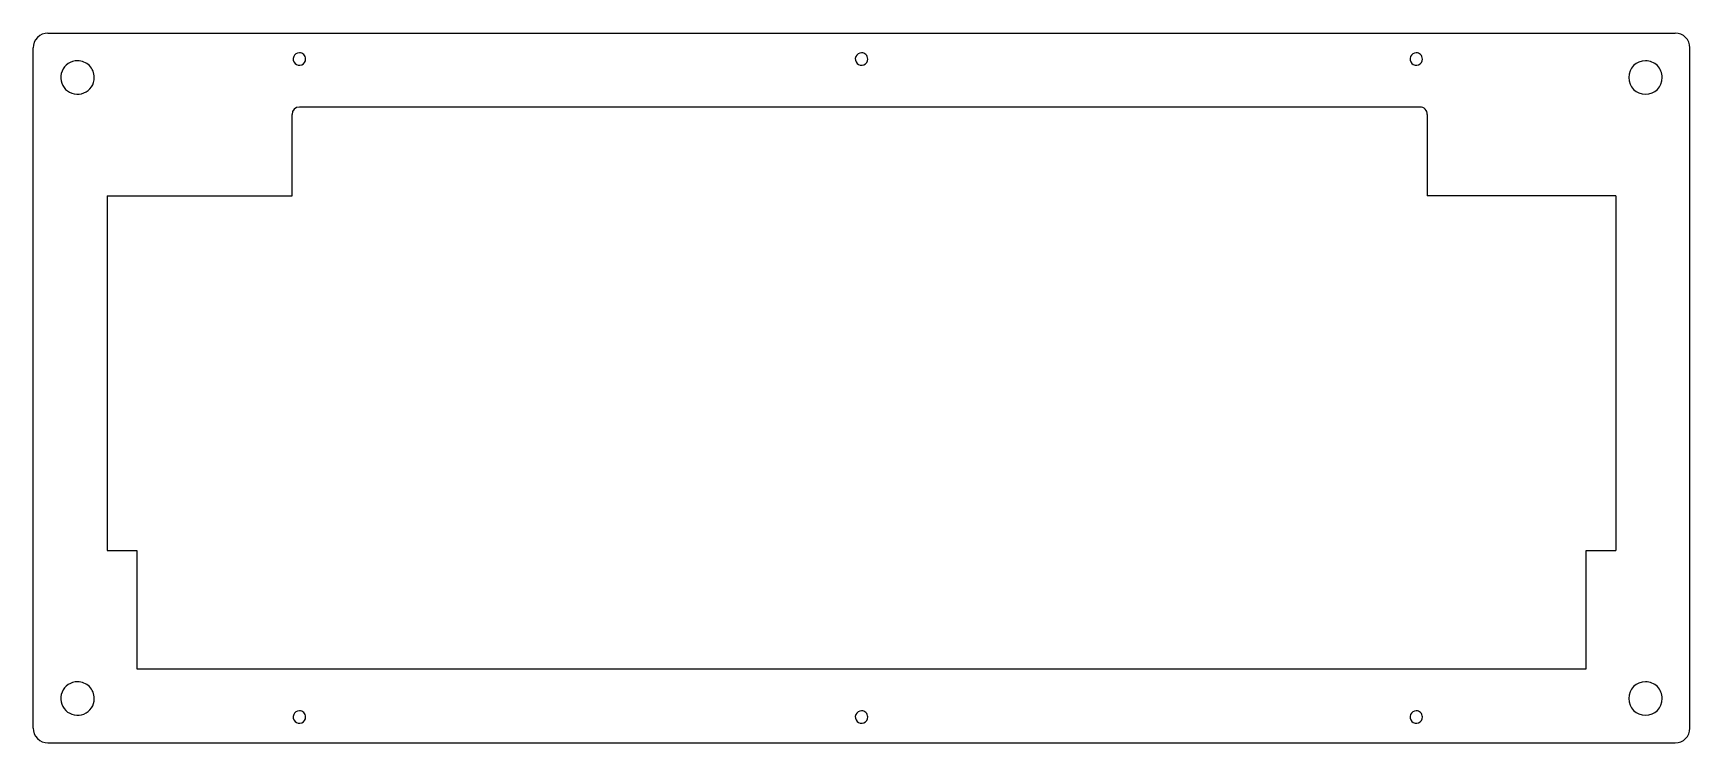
# Model space of a CAD drawing. Extents: x 0 to 267, y -113 to 1.
import ezdxf

# ---------------------------------------------------------------- set-up
doc = ezdxf.new("R2010")
doc.units = 0
doc.layers.get('0').update_dxf_attribs({"linetype": 'CONTINUOUS'})

msp = doc.modelspace()

# ---------------------------------------------------------------- linework, layer by layer
at = {"color": 7}
for points in [[(2.40538, 1.074908), (264.34288, 1.074908)], [(0.0254, -110.845112), (0.02286, -1.307612)], [(266.7254, -110.845112), (266.7254, -1.307612)], [(41.69664, -25.120112), (41.69664, -12.023872)], [(223.266, -10.832612), (42.88536, -10.832612)], [(224.45726, -12.023872), (224.45726, -25.120112)], [(11.93038, -25.120112), (41.69664, -25.120112)], [(11.93038, -25.120112), (11.93038, -82.270112)], [(254.81788, -25.120112), (224.45726, -25.120112)], [(254.81788, -25.120112), (254.81788, -82.270112)], [(11.93038, -82.270112), (16.69288, -82.270112)], [(16.69288, -82.270112), (16.69288, -101.320112)], [(250.05538, -101.320112), (250.05538, -82.270112)], [(250.05538, -82.270112), (254.81788, -82.270112)], [(16.69288, -101.320112), (250.05538, -101.320112)], [(2.40538, -113.227632), (264.34288, -113.227632)]]:
    msp.add_lwpolyline(points, dxfattribs=at)
for points in [[(42.887646, -2.094426)], [(133.375654, -2.094426)], [(222.67291, -2.094426)], [(7.168769, -3.371007)], [(259.58292, -3.37182)], [(7.170217, -103.384396)], [(259.58292, -103.384396)], [(42.887646, -108.060508)], [(133.375654, -108.060508)], [(222.67291, -108.060508)]]:
    msp.add_lwpolyline(points, close=True, dxfattribs=at)
for points in [[(0.722453, 0.375315), (0.275882, -0.071256), (0.025001, -0.676937), (0.025001, -1.308484)], [(2.406251, 1.072767), (1.774704, 1.072767), (1.169024, 0.821886), (0.722453, 0.375315)], [(266.7254, -1.308494), (266.7254, 0.006139), (265.660052, 1.072056), (264.34542, 1.072757)], [(42.887646, -2.094426), (42.483184, -2.094426), (42.118547, -2.338068), (41.963766, -2.711742)], [(43.594753, -2.387319), (43.407217, -2.199782), (43.152863, -2.094426), (42.887646, -2.094426)], [(43.887647, -3.094426), (43.887647, -2.829209), (43.78229, -2.574855), (43.594753, -2.387319)], [(133.375654, -2.094426), (132.971192, -2.094426), (132.606555, -2.338068), (132.451774, -2.711742)], [(134.082761, -2.387319), (133.895225, -2.199782), (133.640871, -2.094426), (133.375654, -2.094426)], [(134.375655, -3.094426), (134.375655, -2.829209), (134.270298, -2.574855), (134.082761, -2.387319)], [(222.67291, -2.094426), (222.268448, -2.094426), (221.903811, -2.338068), (221.74903, -2.711742)], [(223.380017, -2.387319), (223.192481, -2.199782), (222.938127, -2.094426), (222.67291, -2.094426)], [(223.672911, -3.094426), (223.672911, -2.829209), (223.567554, -2.574855), (223.380017, -2.387319)], [(4.674299, -5.037758), (4.256391, -6.046677), (4.487391, -7.207993), (5.259585, -7.980186)], [(7.168769, -3.371007), (6.076723, -3.371007), (5.092207, -4.028839), (4.674299, -5.037758)], [(9.077953, -4.161817), (8.571606, -3.65547), (7.884852, -3.371007), (7.168769, -3.371007)], [(9.868764, -6.071001), (9.868764, -5.354918), (9.584301, -4.668164), (9.077953, -4.161817)], [(41.963766, -2.711742), (41.808985, -3.085417), (41.894541, -3.515535), (42.180539, -3.801533)], [(42.180539, -3.801533), (42.466537, -4.087531), (42.896655, -4.173087), (43.27033, -4.018306)], [(43.27033, -4.018306), (43.644004, -3.863525), (43.887647, -3.498889), (43.887647, -3.094426)], [(132.451774, -2.711742), (132.296993, -3.085417), (132.382549, -3.515535), (132.668547, -3.801533)], [(132.668547, -3.801533), (132.954545, -4.087531), (133.384663, -4.173087), (133.758338, -4.018306)], [(133.758338, -4.018306), (134.132012, -3.863525), (134.375655, -3.498889), (134.375655, -3.094426)], [(221.74903, -2.711742), (221.594249, -3.085417), (221.679805, -3.515535), (221.965803, -3.801533)], [(221.965803, -3.801533), (222.251801, -4.087531), (222.681919, -4.173087), (223.055594, -4.018306)], [(223.055594, -4.018306), (223.429268, -3.863525), (223.672911, -3.498889), (223.672911, -3.094426)], [(259.58292, -3.37182), (258.091754, -3.37182), (256.882925, -4.580648), (256.882925, -6.071814)], [(261.492104, -4.16263), (260.985757, -3.656282), (260.299003, -3.37182), (259.58292, -3.37182)], [(262.282915, -6.071814), (262.282915, -5.355731), (261.998452, -4.668977), (261.492104, -4.16263)], [(5.259585, -7.980186), (6.031778, -8.752379), (7.193093, -8.983379), (8.202012, -8.565471)], [(8.202012, -8.565471), (9.210931, -8.147563), (9.868764, -7.163047), (9.868764, -6.071001)], [(256.882925, -6.071814), (256.882925, -7.56298), (258.091754, -8.771809), (259.58292, -8.771809)], [(259.58292, -8.771809), (261.074086, -8.771809), (262.282915, -7.56298), (262.282915, -6.071814)], [(42.887392, -10.833527), (42.229878, -10.833597), (41.696894, -11.366637), (41.696894, -12.024152)], [(224.109251, -11.182208), (223.885938, -10.958919), (223.583065, -10.833493), (223.26727, -10.833527)], [(224.458022, -12.024152), (224.458022, -11.708356), (224.332564, -11.405497), (224.109251, -11.182208)], [(7.170217, -103.384396), (6.078171, -103.384396), (5.093655, -104.042228), (4.675747, -105.051147)], [(9.079401, -104.175206), (8.573054, -103.668859), (7.8863, -103.384396), (7.170217, -103.384396)], [(259.58292, -103.384396), (258.091754, -103.384396), (256.882925, -104.593224), (256.882925, -106.08439)], [(261.492104, -104.175206), (260.985757, -103.668859), (260.299003, -103.384396), (259.58292, -103.384396)], [(4.675747, -105.051147), (4.257839, -106.060066), (4.488839, -107.221382), (5.261032, -107.993575)], [(8.20346, -108.57886), (9.212379, -108.160952), (9.870211, -107.176436), (9.870211, -106.08439)], [(9.870211, -106.08439), (9.870211, -105.368307), (9.585748, -104.681553), (9.079401, -104.175206)], [(256.882925, -106.08439), (256.882925, -107.575556), (258.091754, -108.784385), (259.58292, -108.784385)], [(259.58292, -108.784385), (261.074086, -108.784385), (262.282915, -107.575556), (262.282915, -106.08439)], [(262.282915, -106.08439), (262.282915, -105.368307), (261.998452, -104.681553), (261.492104, -104.175206)], [(5.261032, -107.993575), (6.033225, -108.765768), (7.194541, -108.996768), (8.20346, -108.57886)], [(41.963766, -108.677825), (41.808985, -109.051499), (41.894541, -109.481617), (42.180539, -109.767615)], [(42.887646, -108.060508), (42.483184, -108.060508), (42.118547, -108.30415), (41.963766, -108.677825)], [(43.594753, -108.353401), (43.407217, -108.165865), (43.152863, -108.060508), (42.887646, -108.060508)], [(43.27033, -109.984388), (43.644004, -109.829607), (43.887647, -109.464971), (43.887647, -109.060508)], [(43.887647, -109.060508), (43.887647, -108.795292), (43.78229, -108.540938), (43.594753, -108.353401)], [(132.451774, -108.677825), (132.296993, -109.051499), (132.382549, -109.481617), (132.668547, -109.767615)], [(133.375654, -108.060508), (132.971192, -108.060508), (132.606555, -108.30415), (132.451774, -108.677825)], [(134.082761, -108.353401), (133.895225, -108.165865), (133.640871, -108.060508), (133.375654, -108.060508)], [(133.758338, -109.984388), (134.132012, -109.829607), (134.375655, -109.464971), (134.375655, -109.060508)], [(134.375655, -109.060508), (134.375655, -108.795292), (134.270298, -108.540938), (134.082761, -108.353401)], [(221.74903, -108.677825), (221.594249, -109.051499), (221.679805, -109.481617), (221.965803, -109.767615)], [(222.67291, -108.060508), (222.268448, -108.060508), (221.903811, -108.30415), (221.74903, -108.677825)], [(223.380017, -108.353401), (223.192481, -108.165865), (222.938127, -108.060508), (222.67291, -108.060508)], [(223.055594, -109.984388), (223.429268, -109.829607), (223.672911, -109.464971), (223.672911, -109.060508)], [(223.672911, -109.060508), (223.672911, -108.795292), (223.567554, -108.540938), (223.380017, -108.353401)], [(0.026476, -110.84689), (0.026476, -111.478437), (0.277357, -112.084118), (0.723928, -112.530689)], [(42.180539, -109.767615), (42.466537, -110.053614), (42.896655, -110.139169), (43.27033, -109.984388)], [(132.668547, -109.767615), (132.954545, -110.053614), (133.384663, -110.139169), (133.758338, -109.984388)], [(221.965803, -109.767615), (222.251801, -110.053614), (222.681919, -110.139169), (223.055594, -109.984388)], [(264.34542, -113.22814), (265.660052, -113.227439), (266.7254, -112.161523), (266.7254, -110.84689)], [(0.723928, -112.530689), (1.1705, -112.97726), (1.77618, -113.228141), (2.407727, -113.22814)]]:
    msp.add_open_spline(points, degree=3, dxfattribs=at)

doc.saveas('drawing.dxf')
